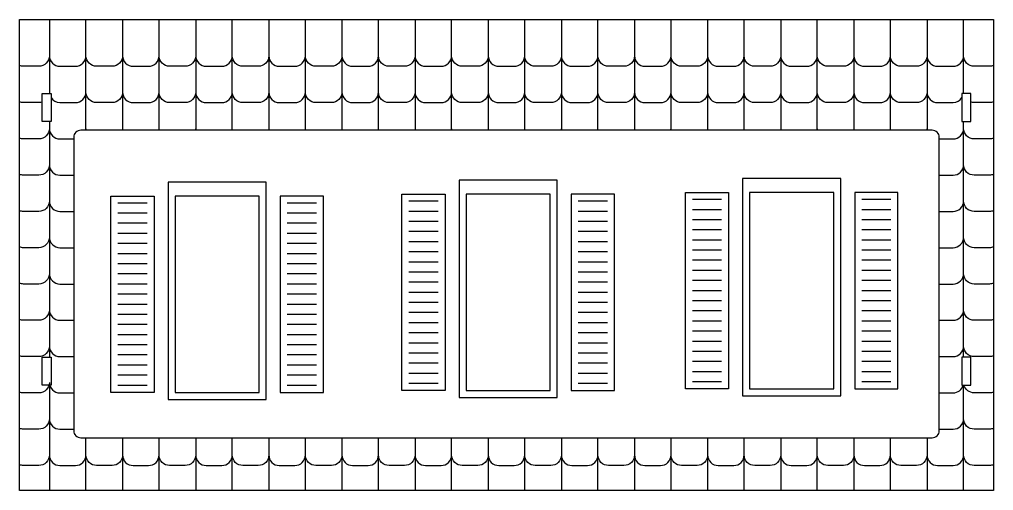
# Model space of a CAD drawing. Extents: x -77 to 93, y -55 to 56.
# Drawn here: x -76.4 to -20.8, y 29.1 to 56 of the extents above; entities that cross this region are included whole.
import ezdxf

# ---------------------------------------------------------------- set-up
doc = ezdxf.new("R2010")
doc.units = 0
doc.header["$MEASUREMENT"] = 0
doc.layers.add('LAYER1', color=7, linetype='CONTINUOUS')

msp = doc.modelspace()

# ---------------------------------------------------------------- linework, layer by layer
at = {"layer": 'LAYER1'}
for p, q in [((-74.728, 55.973), (-74.728, 51.754)), ((-70.553, 55.973), (-70.553, 49.654)), ((-66.378, 55.973), (-66.378, 49.654)), ((-62.204, 55.973), (-62.204, 49.654)), ((-58.029, 55.973), (-58.029, 49.654)), ((-53.855, 55.973), (-53.855, 49.654)), ((-49.68, 55.973), (-49.68, 49.654)), ((-45.505, 55.973), (-45.505, 49.654)), ((-41.331, 55.973), (-41.331, 49.654)), ((-37.156, 55.973), (-37.156, 49.654)), ((-32.982, 55.973), (-32.982, 49.654)), ((-28.807, 55.973), (-28.807, 49.654)), ((-24.632, 55.973), (-24.632, 49.654)), ((-74.728, 50.154), (-74.728, 36.713)), ((-74.728, 35.273), (-74.728, 29.105)), ((-70.553, 32.114), (-70.553, 29.105)), ((-66.378, 32.114), (-66.378, 29.105)), ((-62.204, 32.114), (-62.204, 29.105)), ((-58.029, 32.114), (-58.029, 29.105)), ((-53.855, 32.114), (-53.855, 29.105)), ((-49.68, 32.114), (-49.68, 29.105)), ((-45.505, 32.114), (-45.505, 29.105)), ((-41.331, 32.114), (-41.331, 29.105)), ((-37.156, 32.114), (-37.156, 29.105)), ((-32.982, 32.114), (-32.982, 29.105)), ((-28.807, 32.114), (-28.807, 29.105)), ((-24.632, 32.114), (-24.632, 29.105))]:
    msp.add_line(p, q, dxfattribs=at)
for points in [[(-76.436, 29.105), (-76.436, 55.973), (-20.836, 55.973), (-20.836, 29.105)], [(-75.136, 51.754), (-74.636, 51.754), (-74.636, 50.154), (-75.136, 50.154)], [(-22.636, 50.154), (-22.136, 50.154), (-22.136, 51.754), (-22.636, 51.754)], [(-45.743, 46.805), (-51.343, 46.805), (-51.343, 34.405), (-45.743, 34.405)], [(-29.556, 46.901), (-35.156, 46.901), (-35.156, 34.501), (-29.556, 34.501)], [(-62.354, 46.702), (-67.954, 46.702), (-67.954, 34.302), (-62.354, 34.302)], [(-71.219, 45.902), (-68.754, 45.902), (-68.754, 34.702), (-71.219, 34.702)], [(-62.754, 45.902), (-67.554, 45.902), (-67.554, 34.702), (-62.754, 34.702)], [(-59.089, 45.902), (-61.554, 45.902), (-61.554, 34.702), (-59.089, 34.702)], [(-54.608, 46.005), (-52.143, 46.005), (-52.143, 34.805), (-54.608, 34.805)], [(-46.143, 46.005), (-50.943, 46.005), (-50.943, 34.805), (-46.143, 34.805)], [(-42.478, 46.005), (-44.943, 46.005), (-44.943, 34.805), (-42.478, 34.805)], [(-38.421, 46.101), (-35.956, 46.101), (-35.956, 34.901), (-38.421, 34.901)], [(-29.956, 46.101), (-34.756, 46.101), (-34.756, 34.901), (-29.956, 34.901)], [(-26.291, 46.101), (-28.756, 46.101), (-28.756, 34.901), (-26.291, 34.901)], [(-75.136, 36.713), (-74.636, 36.713), (-74.636, 35.113), (-75.136, 35.113)], [(-22.636, 35.113), (-22.136, 35.113), (-22.136, 36.713), (-22.636, 36.713)]]:
    msp.add_lwpolyline(points, close=True, dxfattribs=at)
for points in [[(-72.64, 49.654), (-72.64, 55.973)], [(-68.466, 49.654), (-68.466, 55.973)], [(-64.291, 49.654), (-64.291, 55.973)], [(-60.116, 49.654), (-60.116, 55.973)], [(-55.942, 49.654), (-55.942, 55.973)], [(-51.767, 49.654), (-51.767, 55.973)], [(-47.593, 49.654), (-47.593, 55.973)], [(-43.418, 49.654), (-43.418, 55.973)], [(-39.244, 49.654), (-39.244, 55.973)], [(-35.069, 49.654), (-35.069, 55.973)], [(-30.894, 49.654), (-30.894, 55.973)], [(-26.72, 49.654), (-26.72, 55.973)], [(-22.545, 51.754), (-22.545, 55.973)], [(-74.728, 51.833), (-74.728, 51.833)], [(-22.545, 36.713), (-22.545, 50.154)], [(-70.553, 49.763), (-70.553, 49.763)], [(-66.378, 49.763), (-66.378, 49.763)], [(-62.204, 49.763), (-62.204, 49.763)], [(-58.029, 49.763), (-58.029, 49.763)], [(-53.855, 49.763), (-53.855, 49.763)], [(-49.68, 49.763), (-49.68, 49.763)], [(-45.505, 49.763), (-45.505, 49.763)], [(-41.331, 49.763), (-41.331, 49.763)], [(-37.156, 49.763), (-37.156, 49.763)], [(-32.982, 49.763), (-32.982, 49.763)], [(-28.807, 49.763), (-28.807, 49.763)], [(-24.632, 49.763), (-24.632, 49.763)], [(-52.543, 45.605), (-54.208, 45.605)], [(-42.878, 45.605), (-44.543, 45.605)], [(-36.356, 45.701), (-38.021, 45.701)], [(-26.691, 45.701), (-28.356, 45.701)], [(-69.154, 45.502), (-70.819, 45.502)], [(-59.489, 45.502), (-61.154, 45.502)], [(-36.356, 45.124), (-38.021, 45.124)], [(-26.691, 45.124), (-28.356, 45.124)], [(-69.154, 44.924), (-70.819, 44.924)], [(-59.489, 44.924), (-61.154, 44.924)], [(-52.543, 45.028), (-54.208, 45.028)], [(-42.878, 45.028), (-44.543, 45.028)], [(-36.356, 44.546), (-38.021, 44.546)], [(-26.691, 44.546), (-28.356, 44.546)], [(-69.154, 44.346), (-70.819, 44.346)], [(-59.489, 44.346), (-61.154, 44.346)], [(-52.543, 44.45), (-54.208, 44.45)], [(-42.878, 44.45), (-44.543, 44.45)], [(-36.356, 43.968), (-38.021, 43.968)], [(-26.691, 43.968), (-28.356, 43.968)], [(-69.154, 43.769), (-70.819, 43.769)], [(-59.489, 43.769), (-61.154, 43.769)], [(-52.543, 43.872), (-54.208, 43.872)], [(-42.878, 43.872), (-44.543, 43.872)], [(-36.356, 43.39), (-38.021, 43.39)], [(-26.691, 43.39), (-28.356, 43.39)], [(-69.154, 43.191), (-70.819, 43.191)], [(-59.489, 43.191), (-61.154, 43.191)], [(-52.543, 43.294), (-54.208, 43.294)], [(-42.878, 43.294), (-44.543, 43.294)], [(-36.356, 42.813), (-38.021, 42.813)], [(-26.691, 42.813), (-28.356, 42.813)], [(-69.154, 42.613), (-70.819, 42.613)], [(-59.489, 42.613), (-61.154, 42.613)], [(-52.543, 42.717), (-54.208, 42.717)], [(-42.878, 42.717), (-44.543, 42.717)], [(-69.154, 42.035), (-70.819, 42.035)], [(-59.489, 42.035), (-61.154, 42.035)], [(-52.543, 42.139), (-54.208, 42.139)], [(-42.878, 42.139), (-44.543, 42.139)], [(-36.356, 42.235), (-38.021, 42.235)], [(-26.691, 42.235), (-28.356, 42.235)], [(-69.154, 41.458), (-70.819, 41.458)], [(-59.489, 41.458), (-61.154, 41.458)], [(-52.543, 41.561), (-54.208, 41.561)], [(-42.878, 41.561), (-44.543, 41.561)], [(-36.356, 41.657), (-38.021, 41.657)], [(-26.691, 41.657), (-28.356, 41.657)], [(-69.154, 40.88), (-70.819, 40.88)], [(-59.489, 40.88), (-61.154, 40.88)], [(-52.543, 40.983), (-54.208, 40.983)], [(-42.878, 40.983), (-44.543, 40.983)], [(-36.356, 41.079), (-38.021, 41.079)], [(-26.691, 41.079), (-28.356, 41.079)], [(-69.154, 40.302), (-70.819, 40.302)], [(-59.489, 40.302), (-61.154, 40.302)], [(-52.543, 40.405), (-54.208, 40.405)], [(-42.878, 40.405), (-44.543, 40.405)], [(-36.356, 40.501), (-38.021, 40.501)], [(-26.691, 40.501), (-28.356, 40.501)], [(-69.154, 39.724), (-70.819, 39.724)], [(-59.489, 39.724), (-61.154, 39.724)], [(-52.543, 39.828), (-54.208, 39.828)], [(-42.878, 39.828), (-44.543, 39.828)], [(-36.356, 39.924), (-38.021, 39.924)], [(-26.691, 39.924), (-28.356, 39.924)], [(-69.154, 39.146), (-70.819, 39.146)], [(-59.489, 39.146), (-61.154, 39.146)], [(-52.543, 39.25), (-54.208, 39.25)], [(-42.878, 39.25), (-44.543, 39.25)], [(-36.356, 39.346), (-38.021, 39.346)], [(-26.691, 39.346), (-28.356, 39.346)], [(-69.154, 38.569), (-70.819, 38.569)], [(-59.489, 38.569), (-61.154, 38.569)], [(-52.543, 38.672), (-54.208, 38.672)], [(-42.878, 38.672), (-44.543, 38.672)], [(-36.356, 38.768), (-38.021, 38.768)], [(-26.691, 38.768), (-28.356, 38.768)], [(-69.154, 37.991), (-70.819, 37.991)], [(-59.489, 37.991), (-61.154, 37.991)], [(-52.543, 38.094), (-54.208, 38.094)], [(-42.878, 38.094), (-44.543, 38.094)], [(-36.356, 38.19), (-38.021, 38.19)], [(-26.691, 38.19), (-28.356, 38.19)], [(-74.728, 37.343), (-74.728, 37.343)], [(-69.154, 37.413), (-70.819, 37.413)], [(-59.489, 37.413), (-61.154, 37.413)], [(-52.543, 37.517), (-54.208, 37.517)], [(-42.878, 37.517), (-44.543, 37.517)], [(-36.356, 37.613), (-38.021, 37.613)], [(-26.691, 37.613), (-28.356, 37.613)], [(-69.154, 36.835), (-70.819, 36.835)], [(-59.489, 36.835), (-61.154, 36.835)], [(-52.543, 36.939), (-54.208, 36.939)], [(-42.878, 36.939), (-44.543, 36.939)], [(-36.356, 37.035), (-38.021, 37.035)], [(-26.691, 37.035), (-28.356, 37.035)], [(-69.154, 36.258), (-70.819, 36.258)], [(-59.489, 36.258), (-61.154, 36.258)], [(-52.543, 36.361), (-54.208, 36.361)], [(-42.878, 36.361), (-44.543, 36.361)], [(-36.356, 36.457), (-38.021, 36.457)], [(-26.691, 36.457), (-28.356, 36.457)], [(-69.154, 35.68), (-70.819, 35.68)], [(-59.489, 35.68), (-61.154, 35.68)], [(-52.543, 35.783), (-54.208, 35.783)], [(-42.878, 35.783), (-44.543, 35.783)], [(-36.356, 35.879), (-38.021, 35.879)], [(-26.691, 35.879), (-28.356, 35.879)], [(-69.154, 35.102), (-70.819, 35.102)], [(-59.489, 35.102), (-61.154, 35.102)], [(-52.543, 35.205), (-54.208, 35.205)], [(-42.878, 35.205), (-44.543, 35.205)], [(-36.356, 35.301), (-38.021, 35.301)], [(-26.691, 35.301), (-28.356, 35.301)], [(-22.545, 29.105), (-22.545, 35.113)], [(-72.64, 29.105), (-72.64, 32.114)], [(-68.466, 29.105), (-68.466, 32.114)], [(-64.291, 29.105), (-64.291, 32.114)], [(-60.116, 29.105), (-60.116, 32.114)], [(-55.942, 29.105), (-55.942, 32.114)], [(-51.767, 29.105), (-51.767, 32.114)], [(-47.593, 29.105), (-47.593, 32.114)], [(-43.418, 29.105), (-43.418, 32.114)], [(-39.244, 29.105), (-39.244, 32.114)], [(-35.069, 29.105), (-35.069, 32.114)], [(-30.894, 29.105), (-30.894, 32.114)], [(-26.72, 29.105), (-26.72, 32.114)], [(-74.728, 31.133), (-74.728, 31.133)], [(-70.553, 31.133), (-70.553, 31.133)], [(-66.378, 31.133), (-66.378, 31.133)], [(-62.204, 31.133), (-62.204, 31.133)], [(-58.029, 31.133), (-58.029, 31.133)], [(-53.855, 31.133), (-53.855, 31.133)], [(-49.68, 31.133), (-49.68, 31.133)], [(-45.505, 31.133), (-45.505, 31.133)], [(-41.331, 31.133), (-41.331, 31.133)], [(-37.156, 31.133), (-37.156, 31.133)], [(-32.982, 31.133), (-32.982, 31.133)], [(-28.807, 31.133), (-28.807, 31.133)], [(-24.632, 31.133), (-24.632, 31.133)]]:
    msp.add_lwpolyline(points, dxfattribs=at)
for points in [[(-74.728, 53.903, -0.414214), (-75.328, 53.303), (-76.215, 53.303, -0.094829), (-76.436, 53.346)], [(-74.728, 53.903, 0.414214), (-74.128, 53.303), (-73.24, 53.303, 0.414214), (-72.64, 53.903)], [(-70.553, 53.903, -0.414214), (-71.153, 53.303), (-72.04, 53.303, -0.414214), (-72.64, 53.903)], [(-70.553, 53.903, 0.414214), (-69.953, 53.303), (-69.066, 53.303, 0.414214), (-68.466, 53.903)], [(-66.378, 53.903, -0.414214), (-66.978, 53.303), (-67.866, 53.303, -0.414214), (-68.466, 53.903)], [(-66.378, 53.903, 0.414214), (-65.778, 53.303), (-64.891, 53.303, 0.414214), (-64.291, 53.903)], [(-62.204, 53.903, -0.414214), (-62.804, 53.303), (-63.691, 53.303, -0.414214), (-64.291, 53.903)], [(-62.204, 53.903, 0.414214), (-61.604, 53.303), (-60.716, 53.303, 0.414214), (-60.116, 53.903)], [(-58.029, 53.903, -0.414214), (-58.629, 53.303), (-59.516, 53.303, -0.414214), (-60.116, 53.903)], [(-58.029, 53.903, 0.414214), (-57.429, 53.303), (-56.542, 53.303, 0.414214), (-55.942, 53.903)], [(-53.855, 53.903, -0.414214), (-54.455, 53.303), (-55.342, 53.303, -0.414214), (-55.942, 53.903)], [(-53.855, 53.903, 0.414214), (-53.255, 53.303), (-52.367, 53.303, 0.414214), (-51.767, 53.903)], [(-49.68, 53.903, -0.414214), (-50.28, 53.303), (-51.167, 53.303, -0.414214), (-51.767, 53.903)], [(-49.68, 53.903, 0.414214), (-49.08, 53.303), (-48.193, 53.303, 0.414214), (-47.593, 53.903)], [(-45.505, 53.903, -0.414214), (-46.105, 53.303), (-46.993, 53.303, -0.414214), (-47.593, 53.903)], [(-45.505, 53.903, 0.414214), (-44.905, 53.303), (-44.018, 53.303, 0.414214), (-43.418, 53.903)], [(-41.331, 53.903, -0.414214), (-41.931, 53.303), (-42.818, 53.303, -0.414214), (-43.418, 53.903)], [(-41.331, 53.903, 0.414214), (-40.731, 53.303), (-39.844, 53.303, 0.414214), (-39.244, 53.903)], [(-37.156, 53.903, -0.414214), (-37.756, 53.303), (-38.644, 53.303, -0.414214), (-39.244, 53.903)], [(-37.156, 53.903, 0.414214), (-36.556, 53.303), (-35.669, 53.303, 0.414214), (-35.069, 53.903)], [(-32.982, 53.903, -0.414214), (-33.582, 53.303), (-34.469, 53.303, -0.414214), (-35.069, 53.903)], [(-32.982, 53.903, 0.414214), (-32.382, 53.303), (-31.494, 53.303, 0.414214), (-30.894, 53.903)], [(-28.807, 53.903, -0.414214), (-29.407, 53.303), (-30.294, 53.303, -0.414214), (-30.894, 53.903)], [(-28.807, 53.903, 0.414214), (-28.207, 53.303), (-27.32, 53.303, 0.414214), (-26.72, 53.903)], [(-24.632, 53.903, -0.414214), (-25.232, 53.303), (-26.12, 53.303, -0.414214), (-26.72, 53.903)], [(-24.632, 53.903, 0.414214), (-24.032, 53.303), (-23.145, 53.303, 0.414214), (-22.545, 53.903)], [(-20.836, 53.346, -0.094829), (-21.058, 53.303), (-21.945, 53.303, -0.414214), (-22.545, 53.903)], [(-74.728, 51.833, -0.033199), (-74.733, 51.754)], [(-74.728, 51.833, 0.033199), (-74.722, 51.754)], [(-74.636, 51.515, 0.258622), (-74.128, 51.233), (-73.24, 51.233, 0.414214), (-72.64, 51.833)], [(-70.553, 51.833, -0.414214), (-71.153, 51.233), (-72.04, 51.233, -0.414214), (-72.64, 51.833)], [(-70.553, 51.833, 0.414214), (-69.953, 51.233), (-69.066, 51.233, 0.414214), (-68.466, 51.833)], [(-66.378, 51.833, -0.414214), (-66.978, 51.233), (-67.866, 51.233, -0.414214), (-68.466, 51.833)], [(-66.378, 51.833, 0.414214), (-65.778, 51.233), (-64.891, 51.233, 0.414214), (-64.291, 51.833)], [(-62.204, 51.833, -0.414214), (-62.804, 51.233), (-63.691, 51.233, -0.414214), (-64.291, 51.833)], [(-62.204, 51.833, 0.414214), (-61.604, 51.233), (-60.716, 51.233, 0.414214), (-60.116, 51.833)], [(-58.029, 51.833, -0.414214), (-58.629, 51.233), (-59.516, 51.233, -0.414214), (-60.116, 51.833)], [(-58.029, 51.833, 0.414214), (-57.429, 51.233), (-56.542, 51.233, 0.414214), (-55.942, 51.833)], [(-53.855, 51.833, -0.414214), (-54.455, 51.233), (-55.342, 51.233, -0.414214), (-55.942, 51.833)], [(-53.855, 51.833, 0.414214), (-53.255, 51.233), (-52.367, 51.233, 0.414214), (-51.767, 51.833)], [(-49.68, 51.833, -0.414214), (-50.28, 51.233), (-51.167, 51.233, -0.414214), (-51.767, 51.833)], [(-49.68, 51.833, 0.414214), (-49.08, 51.233), (-48.193, 51.233, 0.414214), (-47.593, 51.833)], [(-45.505, 51.833, -0.414214), (-46.105, 51.233), (-46.993, 51.233, -0.414214), (-47.593, 51.833)], [(-45.505, 51.833, 0.414214), (-44.905, 51.233), (-44.018, 51.233, 0.414214), (-43.418, 51.833)], [(-41.331, 51.833, -0.414214), (-41.931, 51.233), (-42.818, 51.233, -0.414214), (-43.418, 51.833)], [(-41.331, 51.833, 0.414214), (-40.731, 51.233), (-39.844, 51.233, 0.414214), (-39.244, 51.833)], [(-37.156, 51.833, -0.414214), (-37.756, 51.233), (-38.644, 51.233, -0.414214), (-39.244, 51.833)], [(-37.156, 51.833, 0.414214), (-36.556, 51.233), (-35.669, 51.233, 0.414214), (-35.069, 51.833)], [(-32.982, 51.833, -0.414214), (-33.582, 51.233), (-34.469, 51.233, -0.414214), (-35.069, 51.833)], [(-32.982, 51.833, 0.414214), (-32.382, 51.233), (-31.494, 51.233, 0.414214), (-30.894, 51.833)], [(-28.807, 51.833, -0.414214), (-29.407, 51.233), (-30.294, 51.233, -0.414214), (-30.894, 51.833)], [(-28.807, 51.833, 0.414214), (-28.207, 51.233), (-27.32, 51.233, 0.414214), (-26.72, 51.833)], [(-24.632, 51.833, -0.414214), (-25.232, 51.233), (-26.12, 51.233, -0.414214), (-26.72, 51.833)], [(-24.632, 51.833, 0.414214), (-24.032, 51.233), (-23.145, 51.233, 0.258622), (-22.636, 51.515)], [(-22.55, 51.754, 0.033199), (-22.545, 51.833)], [(-22.54, 51.754, -0.033199), (-22.545, 51.833)], [(-75.136, 51.265, -0.081244), (-75.328, 51.233), (-76.215, 51.233, -0.094829), (-76.436, 51.276)], [(-20.836, 51.276, -0.094829), (-21.058, 51.233), (-21.945, 51.233, -0.081244), (-22.136, 51.265)], [(-74.728, 49.763, -0.414214), (-75.328, 49.163), (-76.215, 49.163, -0.094829), (-76.436, 49.206)], [(-74.728, 49.763, 0.414214), (-74.128, 49.163), (-73.336, 49.163)], [(-72.65, 49.654, 0.045878), (-72.64, 49.763)], [(-72.63, 49.654, -0.045878), (-72.64, 49.763)], [(-70.553, 49.763, -0.045878), (-70.563, 49.654)], [(-70.553, 49.763, 0.045878), (-70.543, 49.654)], [(-68.476, 49.654, 0.045878), (-68.466, 49.763)], [(-68.456, 49.654, -0.045878), (-68.466, 49.763)], [(-66.378, 49.763, -0.045878), (-66.388, 49.654)], [(-66.378, 49.763, 0.045878), (-66.368, 49.654)], [(-64.301, 49.654, 0.045878), (-64.291, 49.763)], [(-64.281, 49.654, -0.045878), (-64.291, 49.763)], [(-62.204, 49.763, -0.045878), (-62.214, 49.654)], [(-62.204, 49.763, 0.045878), (-62.194, 49.654)], [(-60.127, 49.654, 0.045878), (-60.116, 49.763)], [(-60.106, 49.654, -0.045878), (-60.116, 49.763)], [(-58.029, 49.763, -0.045878), (-58.039, 49.654)], [(-58.029, 49.763, 0.045878), (-58.019, 49.654)], [(-55.952, 49.654, 0.045878), (-55.942, 49.763)], [(-55.932, 49.654, -0.045878), (-55.942, 49.763)], [(-53.855, 49.763, -0.045878), (-53.865, 49.654)], [(-53.855, 49.763, 0.045878), (-53.845, 49.654)], [(-51.777, 49.654, 0.045878), (-51.767, 49.763)], [(-51.757, 49.654, -0.045878), (-51.767, 49.763)], [(-49.68, 49.763, -0.045878), (-49.69, 49.654)], [(-49.68, 49.763, 0.045878), (-49.67, 49.654)], [(-47.603, 49.654, 0.045878), (-47.593, 49.763)], [(-47.583, 49.654, -0.045878), (-47.593, 49.763)], [(-45.505, 49.763, -0.045878), (-45.515, 49.654)], [(-45.505, 49.763, 0.045878), (-45.495, 49.654)], [(-43.428, 49.654, 0.045878), (-43.418, 49.763)], [(-43.408, 49.654, -0.045878), (-43.418, 49.763)], [(-41.331, 49.763, -0.045878), (-41.341, 49.654)], [(-41.331, 49.763, 0.045878), (-41.321, 49.654)], [(-39.254, 49.654, 0.045878), (-39.244, 49.763)], [(-39.233, 49.654, -0.045878), (-39.244, 49.763)], [(-37.156, 49.763, -0.045878), (-37.166, 49.654)], [(-37.156, 49.763, 0.045878), (-37.146, 49.654)], [(-35.079, 49.654, 0.045878), (-35.069, 49.763)], [(-35.059, 49.654, -0.045878), (-35.069, 49.763)], [(-32.982, 49.763, -0.045878), (-32.992, 49.654)], [(-32.982, 49.763, 0.045878), (-32.972, 49.654)], [(-30.904, 49.654, 0.045878), (-30.894, 49.763)], [(-30.884, 49.654, -0.045878), (-30.894, 49.763)], [(-28.807, 49.763, -0.045878), (-28.817, 49.654)], [(-28.807, 49.763, 0.045878), (-28.797, 49.654)], [(-26.73, 49.654, 0.045878), (-26.72, 49.763)], [(-26.71, 49.654, -0.045878), (-26.72, 49.763)], [(-24.632, 49.763, -0.045878), (-24.643, 49.654)], [(-24.632, 49.763, 0.045878), (-24.622, 49.654)], [(-23.936, 49.163), (-23.145, 49.163, 0.414214), (-22.545, 49.763)], [(-20.836, 49.206, -0.094829), (-21.058, 49.163), (-21.945, 49.163, -0.414214), (-22.545, 49.763)], [(-74.728, 47.693, -0.414214), (-75.328, 47.093), (-76.215, 47.093, -0.094829), (-76.436, 47.136)], [(-74.728, 47.693, 0.414214), (-74.128, 47.093), (-73.336, 47.093)], [(-23.936, 47.093), (-23.145, 47.093, 0.414214), (-22.545, 47.693)], [(-20.836, 47.136, -0.094829), (-21.058, 47.093), (-21.945, 47.093, -0.414214), (-22.545, 47.693)], [(-74.728, 45.623, -0.414214), (-75.328, 45.023), (-76.215, 45.023, -0.094829), (-76.436, 45.066)], [(-74.728, 45.623, 0.414214), (-74.128, 45.023), (-73.336, 45.023)], [(-23.936, 45.023), (-23.145, 45.023, 0.414214), (-22.545, 45.623)], [(-20.836, 45.066, -0.094829), (-21.058, 45.023), (-21.945, 45.023, -0.414214), (-22.545, 45.623)], [(-74.728, 43.553, -0.414214), (-75.328, 42.953), (-76.215, 42.953, -0.094829), (-76.436, 42.996)], [(-74.728, 43.553, 0.414214), (-74.128, 42.953), (-73.336, 42.953)], [(-23.936, 42.953), (-23.145, 42.953, 0.414214), (-22.545, 43.553)], [(-20.836, 42.996, -0.094829), (-21.058, 42.953), (-21.945, 42.953, -0.414214), (-22.545, 43.553)], [(-74.728, 41.483, -0.414214), (-75.328, 40.883), (-76.215, 40.883, -0.094829), (-76.436, 40.926)], [(-74.728, 41.483, 0.414214), (-74.128, 40.883), (-73.336, 40.883)], [(-23.936, 40.883), (-23.145, 40.883, 0.414214), (-22.545, 41.483)], [(-20.836, 40.926, -0.094829), (-21.058, 40.883), (-21.945, 40.883, -0.414214), (-22.545, 41.483)], [(-74.728, 39.413, -0.414214), (-75.328, 38.813), (-76.215, 38.813, -0.094829), (-76.436, 38.856)], [(-74.728, 39.413, 0.414214), (-74.128, 38.813), (-73.336, 38.813)], [(-23.936, 38.813), (-23.145, 38.813, 0.414214), (-22.545, 39.413)], [(-20.836, 38.856, -0.094829), (-21.058, 38.813), (-21.945, 38.813, -0.414214), (-22.545, 39.413)], [(-74.728, 37.343, -0.414214), (-75.328, 36.743), (-76.215, 36.743, -0.094829), (-76.436, 36.786)], [(-74.728, 37.343, 0.414214), (-74.128, 36.743), (-73.336, 36.743)], [(-23.936, 36.743), (-23.145, 36.743, 0.414214), (-22.545, 37.343)], [(-20.836, 36.786, -0.094829), (-21.058, 36.743), (-21.945, 36.743, -0.414214), (-22.545, 37.343)], [(-74.728, 35.273, -0.414214), (-75.328, 34.673), (-76.215, 34.673, -0.094829), (-76.436, 34.716)], [(-74.728, 35.273, 0.414214), (-74.128, 34.673), (-73.336, 34.673)], [(-23.936, 34.673), (-23.145, 34.673, 0.336889), (-22.567, 35.113)], [(-20.836, 34.716, -0.094829), (-21.058, 34.673), (-21.945, 34.673, -0.336889), (-22.523, 35.113)], [(-74.728, 33.203, -0.414214), (-75.328, 32.603), (-76.215, 32.603, -0.094829), (-76.436, 32.646)], [(-74.728, 33.203, 0.414214), (-74.128, 32.603), (-73.336, 32.603)], [(-23.936, 32.603), (-23.145, 32.603, 0.414214), (-22.545, 33.203)], [(-20.836, 32.646, -0.094829), (-21.058, 32.603), (-21.945, 32.603, -0.414214), (-22.545, 33.203)], [(-74.728, 31.133, -0.414214), (-75.328, 30.533), (-76.215, 30.533, -0.094829), (-76.436, 30.576)], [(-74.728, 31.133, 0.414214), (-74.128, 30.533), (-73.24, 30.533, 0.414214), (-72.64, 31.133)], [(-70.553, 31.133, -0.414214), (-71.153, 30.533), (-72.04, 30.533, -0.414214), (-72.64, 31.133)], [(-70.553, 31.133, 0.414214), (-69.953, 30.533), (-69.066, 30.533, 0.414214), (-68.466, 31.133)], [(-66.378, 31.133, -0.414214), (-66.978, 30.533), (-67.866, 30.533, -0.414214), (-68.466, 31.133)], [(-66.378, 31.133, 0.414214), (-65.778, 30.533), (-64.891, 30.533, 0.414214), (-64.291, 31.133)], [(-62.204, 31.133, -0.414214), (-62.804, 30.533), (-63.691, 30.533, -0.414214), (-64.291, 31.133)], [(-62.204, 31.133, 0.414214), (-61.604, 30.533), (-60.716, 30.533, 0.414214), (-60.116, 31.133)], [(-58.029, 31.133, -0.414214), (-58.629, 30.533), (-59.516, 30.533, -0.414214), (-60.116, 31.133)], [(-58.029, 31.133, 0.414214), (-57.429, 30.533), (-56.542, 30.533, 0.414214), (-55.942, 31.133)], [(-53.855, 31.133, -0.414214), (-54.455, 30.533), (-55.342, 30.533, -0.414214), (-55.942, 31.133)], [(-53.855, 31.133, 0.414214), (-53.255, 30.533), (-52.367, 30.533, 0.414214), (-51.767, 31.133)], [(-49.68, 31.133, -0.414214), (-50.28, 30.533), (-51.167, 30.533, -0.414214), (-51.767, 31.133)], [(-49.68, 31.133, 0.414214), (-49.08, 30.533), (-48.193, 30.533, 0.414214), (-47.593, 31.133)], [(-45.505, 31.133, -0.414214), (-46.105, 30.533), (-46.993, 30.533, -0.414214), (-47.593, 31.133)], [(-45.505, 31.133, 0.414214), (-44.905, 30.533), (-44.018, 30.533, 0.414214), (-43.418, 31.133)], [(-41.331, 31.133, -0.414214), (-41.931, 30.533), (-42.818, 30.533, -0.414214), (-43.418, 31.133)], [(-41.331, 31.133, 0.414214), (-40.731, 30.533), (-39.844, 30.533, 0.414214), (-39.244, 31.133)], [(-37.156, 31.133, -0.414214), (-37.756, 30.533), (-38.644, 30.533, -0.414214), (-39.244, 31.133)], [(-37.156, 31.133, 0.414214), (-36.556, 30.533), (-35.669, 30.533, 0.414214), (-35.069, 31.133)], [(-32.982, 31.133, -0.414214), (-33.582, 30.533), (-34.469, 30.533, -0.414214), (-35.069, 31.133)], [(-32.982, 31.133, 0.414214), (-32.382, 30.533), (-31.494, 30.533, 0.414214), (-30.894, 31.133)], [(-28.807, 31.133, -0.414214), (-29.407, 30.533), (-30.294, 30.533, -0.414214), (-30.894, 31.133)], [(-28.807, 31.133, 0.414214), (-28.207, 30.533), (-27.32, 30.533, 0.414214), (-26.72, 31.133)], [(-24.632, 31.133, -0.414214), (-25.232, 30.533), (-26.12, 30.533, -0.414214), (-26.72, 31.133)], [(-24.632, 31.133, 0.414214), (-24.032, 30.533), (-23.145, 30.533, 0.414214), (-22.545, 31.133)], [(-20.836, 30.576, -0.094829), (-21.058, 30.533), (-21.945, 30.533, -0.414214), (-22.545, 31.133)]]:
    msp.add_lwpolyline(points, format="xyb", dxfattribs=at)
msp.add_lwpolyline([(-24.336, 49.654), (-72.936, 49.654, 0.414214), (-73.336, 49.254), (-73.336, 32.514, 0.414214), (-72.936, 32.114), (-24.336, 32.114, 0.414214), (-23.936, 32.514), (-23.936, 49.254, 0.414214)], format="xyb", close=True, dxfattribs=at)

doc.saveas('drawing.dxf')
